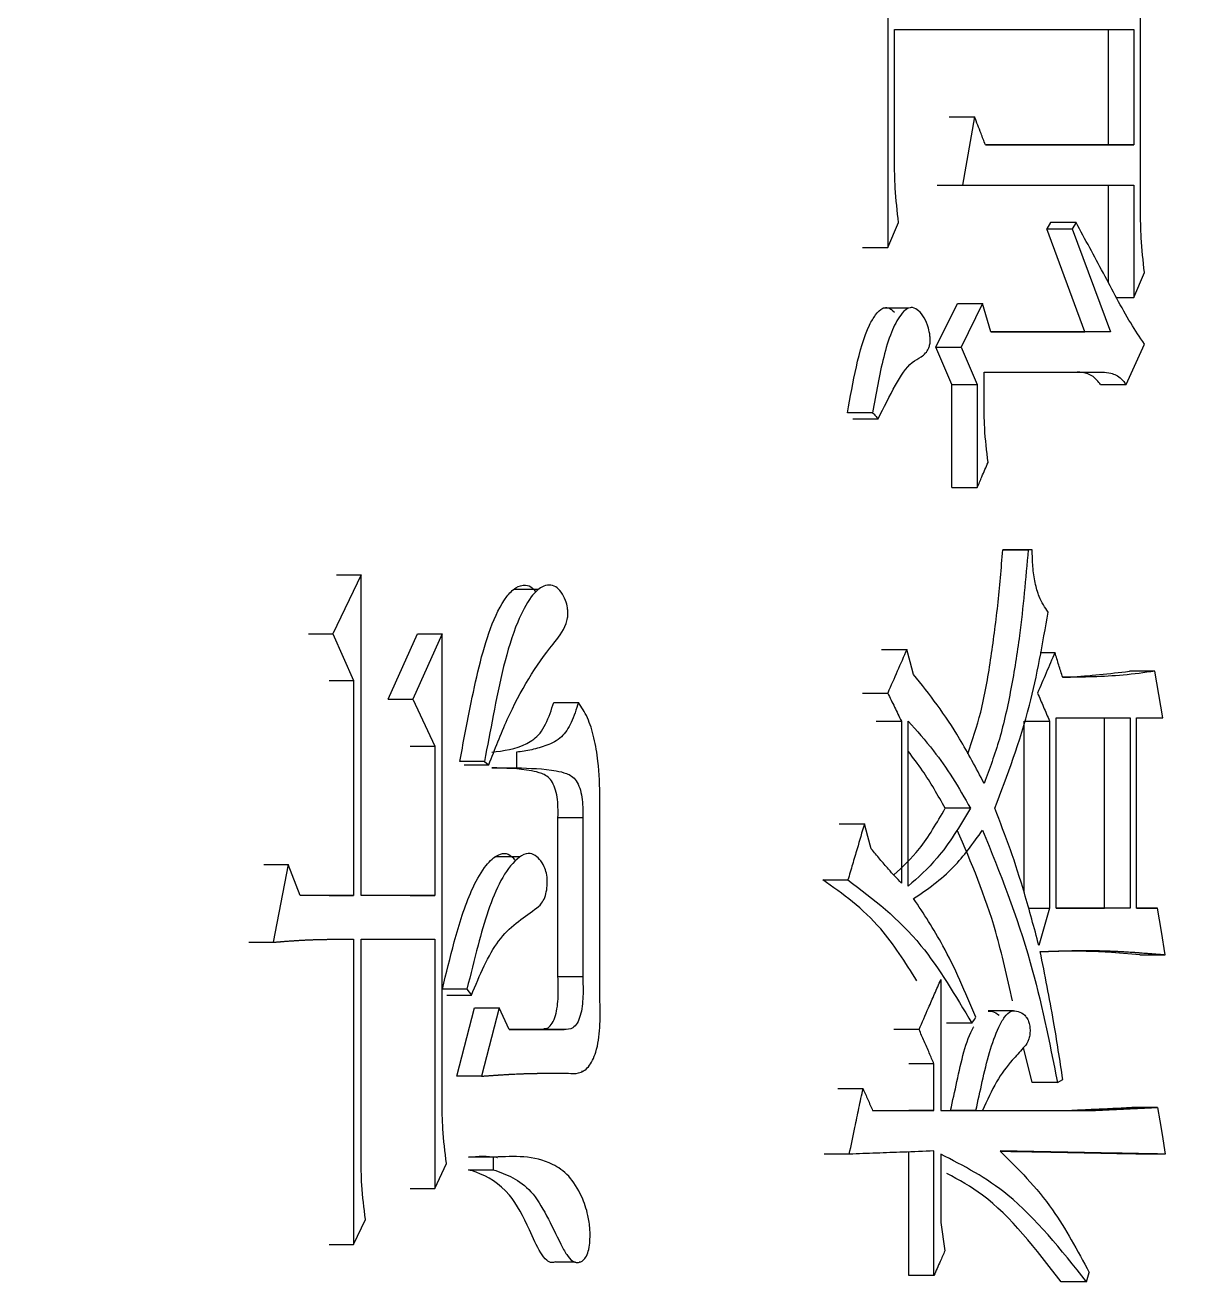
# Model space of a CAD drawing. Header units: millimetres. Extents: x 2016 to 4452, y 736 to 2459.
# Drawn here: x 3060.075 to 3064.105, y 1002.703 to 1007.066 of the extents above; entities that cross this region are included whole.
import ezdxf

# ---------------------------------------------------------------- set-up
doc = ezdxf.new("R2010")
doc.units = ezdxf.units.MM

msp = doc.modelspace()

# ---------------------------------------------------------------- linework, layer by layer
at = {"color": 7, "linetype": 'Continuous', "lineweight": 25}
for p, q in [((3063.9478, 1006.4239), (3063.9478, 1008.014)), ((3063.0701, 1007.5813), (3063.0701, 1006.2941)), ((3063.0938, 1007.0513), (3063.9251, 1007.0513)), ((3063.0938, 1006.5969), (3063.0938, 1007.0513)), ((3063.8365, 1006.6511), (3063.8365, 1007.0513)), ((3063.9251, 1007.0513), (3063.9251, 1006.6511)), ((3063.2839, 1006.7484), (3063.3717, 1006.7484)), ((3063.3717, 1006.7484), (3063.3296, 1006.5104)), ((3063.9251, 1006.6511), (3063.4091, 1006.651)), ((3063.4091, 1006.6511), (3063.8365, 1006.6511)), ((3063.8365, 1006.6511), (3063.9251, 1006.6511)), ((3063.2418, 1006.5104), (3063.3296, 1006.5104)), ((3063.3296, 1006.5104), (3063.9251, 1006.5104)), ((3063.8365, 1006.1727), (3063.8365, 1006.5104)), ((3063.9251, 1006.5104), (3063.9251, 1006.121)), ((3063.0701, 1006.2941), (3063.108, 1006.3806)), ((3063.6357, 1006.3806), (3063.622, 1006.359)), ((3063.724, 1006.3806), (3063.6357, 1006.3806)), ((3063.724, 1006.3806), (3063.7102, 1006.359)), ((3063.622, 1006.359), (3063.7102, 1006.359)), ((3063.7546, 1006.002), (3063.622, 1006.359)), ((3063.7102, 1006.359), (3063.8431, 1006.002)), ((3062.9827, 1006.2941), (3063.0701, 1006.2941)), ((3063.9251, 1006.121), (3063.9614, 1006.2075)), ((3063.2371, 1005.9479), (3063.3119, 1006.0994)), ((3063.3119, 1006.0994), (3063.3997, 1006.0994)), ((3063.3997, 1006.0994), (3063.3249, 1005.9479)), ((3063.4277, 1006.002), (3063.3997, 1006.0994)), ((3063.865, 1006.121), (3063.9251, 1006.121)), ((3063.142, 1006.0835), (3063.0539, 1006.0835)), ((3063.8431, 1006.002), (3063.4277, 1006.002)), ((3063.4277, 1006.002), (3063.7546, 1006.002)), ((3063.8431, 1006.002), (3063.7546, 1006.002)), ((3063.2371, 1005.9479), (3063.3249, 1005.9479)), ((3063.2932, 1005.8181), (3063.2371, 1005.9479)), ((3063.3249, 1005.9479), (3063.381, 1005.8181)), ((3063.8978, 1005.8181), (3063.9614, 1005.9588)), ((3063.4044, 1005.8614), (3063.8157, 1005.8614)), ((3063.4044, 1005.764), (3063.4044, 1005.8614)), ((3063.7273, 1005.8614), (3063.8157, 1005.8614)), ((3063.2932, 1005.8181), (3063.381, 1005.8181)), ((3063.2932, 1005.4611), (3063.2932, 1005.8181)), ((3063.381, 1005.8181), (3063.381, 1005.4611)), ((3063.0178, 1005.7207), (3062.9304, 1005.7207)), ((3062.9494, 1005.6991), (3063.0368, 1005.6991)), ((3063.2932, 1005.4611), (3063.381, 1005.4611)), ((3063.4698, 1005.2448), (3063.5579, 1005.2448)), ((3063.5718, 1005.2448), (3063.4837, 1005.2448)), ((3063.5718, 1005.2448), (3063.5579, 1005.2448)), ((3061.2417, 1005.1582), (3061.1437, 1004.9527)), ((3061.2417, 1004.044), (3061.2417, 1005.1582)), ((3061.858, 1005.1072), (3061.7716, 1005.1072)), ((3061.0588, 1004.9527), (3061.1437, 1004.9527)), ((3061.1437, 1004.9527), (3061.2159, 1004.7904)), ((3061.3358, 1004.7255), (3061.4376, 1004.9527)), ((3061.523, 1004.9527), (3061.4211, 1004.7255)), ((3061.4376, 1004.9527), (3061.523, 1004.9527)), ((3061.523, 1003.3301), (3061.523, 1004.9527)), ((3063.0489, 1004.8986), (3063.1364, 1004.8986)), ((3063.599, 1004.8878), (3063.6504, 1004.8878)), ((3061.1309, 1004.7904), (3061.2159, 1004.7904)), ((3061.2159, 1004.7904), (3061.2159, 1004.044)), ((3063.9977, 1004.8229), (3063.909, 1004.8229)), ((3062.9826, 1004.7472), (3063.0701, 1004.7472)), ((3061.3358, 1004.7255), (3061.4211, 1004.7255)), ((3061.4211, 1004.7255), (3061.4976, 1004.5633)), ((3061.9104, 1004.7147), (3061.9964, 1004.7147)), ((3063.655, 1004.0008), (3063.655, 1004.6607)), ((3063.655, 1004.6607), (3063.9114, 1004.6607)), ((3063.8229, 1004.0008), (3063.8229, 1004.6607)), ((3063.9114, 1004.6607), (3063.9114, 1004.0008)), ((3063.9342, 1004.0008), (3063.9342, 1004.6607)), ((3063.9342, 1004.6607), (3064.0248, 1004.6607)), ((3063.1175, 1004.6498), (3063.1175, 1004.0873)), ((3063.1412, 1004.0765), (3063.1412, 1004.6498)), ((3063.5437, 1004.0552), (3063.5437, 1004.6499)), ((3063.6319, 1004.6499), (3063.6319, 1004.0008)), ((3061.4122, 1004.5633), (3061.4976, 1004.5633)), ((3061.4976, 1004.5633), (3061.4976, 1004.044)), ((3061.781, 1004.5417), (3061.781, 1004.4876)), ((3061.5996, 1004.4983), (3061.6853, 1004.4983)), ((3061.6953, 1004.4876), (3061.781, 1004.4876)), ((3062.0711, 1003.6763), (3062.0711, 1004.3794)), ((3061.9253, 1004.3145), (3062.0114, 1004.3145)), ((3061.9253, 1003.7628), (3061.9253, 1004.3145)), ((3062.0114, 1004.3145), (3062.0114, 1003.7628)), ((3062.9019, 1004.2929), (3062.9892, 1004.2929)), ((3061.7929, 1004.1781), (3061.7066, 1004.1781)), ((3060.9036, 1004.1522), (3060.9883, 1004.1522)), ((3060.9883, 1004.1522), (3060.9363, 1003.8818)), ((3061.0298, 1004.044), (3060.9883, 1004.1522)), ((3062.8446, 1004.0981), (3062.9319, 1004.0981)), ((3061.2159, 1004.044), (3061.0298, 1004.044)), ((3061.1309, 1004.044), (3061.2159, 1004.044)), ((3061.4976, 1004.044), (3061.2417, 1004.044)), ((3061.4122, 1004.044), (3061.4976, 1004.044)), ((3063.5589, 1004.0008), (3063.6319, 1004.0008)), ((3063.9114, 1004.0008), (3063.655, 1004.0008)), ((3063.655, 1004.0008), (3063.8229, 1004.0008)), ((3063.9114, 1004.0008), (3063.8229, 1004.0008)), ((3064.0067, 1004.0008), (3063.9342, 1004.0008)), ((3063.9342, 1004.0008), (3064.0067, 1004.0008)), ((3060.8516, 1003.8818), (3060.9363, 1003.8818)), ((3061.2159, 1003.8926), (3061.2159, 1002.8325)), ((3061.2417, 1003.8926), (3061.4976, 1003.8926)), ((3061.2417, 1003.1354), (3061.2417, 1003.8926)), ((3061.4976, 1003.8926), (3061.4976, 1003.0272)), ((3063.9451, 1003.8386), (3063.8608, 1003.8449)), ((3063.9451, 1003.8386), (3064.0339, 1003.8386)), ((3061.9253, 1003.7628), (3062.0114, 1003.7628)), ((3063.1687, 1003.752), (3063.1667, 1003.752)), ((3063.2544, 1003.752), (3063.2544, 1003.2977)), ((3061.6093, 1003.7195), (3061.6246, 1003.6978)), ((3061.539, 1003.6978), (3061.6246, 1003.6978)), ((3061.5743, 1003.4166), (3061.6349, 1003.6546)), ((3061.6349, 1003.6546), (3061.7206, 1003.6546)), ((3061.7206, 1003.6546), (3061.66, 1003.4166)), ((3061.7559, 1003.5789), (3061.7206, 1003.6546)), ((3063.5073, 1003.6441), (3063.4188, 1003.6441)), ((3061.9465, 1003.5789), (3061.7559, 1003.5789)), ((3061.7559, 1003.5789), (3061.8605, 1003.5789)), ((3061.8605, 1003.5789), (3061.9465, 1003.5789)), ((3063.179, 1003.5789), (3063.0914, 1003.5789)), ((3063.3623, 1003.6005), (3063.2744, 1003.6005)), ((3063.5713, 1003.395), (3063.542, 1003.5165)), ((3063.2308, 1003.4599), (3063.1432, 1003.4599)), ((3063.2308, 1003.2977), (3063.2308, 1003.4599)), ((3061.66, 1003.4166), (3061.5743, 1003.4166)), ((3062.0069, 1003.4344), (3062.0128, 1003.4344)), ((3063.6595, 1003.395), (3063.5713, 1003.395)), ((3063.6595, 1003.395), (3063.678, 1003.4059)), ((3062.9844, 1003.3734), (3062.8971, 1003.3734)), ((3064.0067, 1003.3085), (3063.918, 1003.3085)), ((3063.0178, 1003.2977), (3063.2308, 1003.2977)), ((3063.0178, 1003.2977), (3063.1432, 1003.2977)), ((3063.2308, 1003.2977), (3063.1432, 1003.2977)), ((3063.2544, 1003.2977), (3063.3763, 1003.2977)), ((3063.2544, 1003.2977), (3063.2885, 1003.2977)), ((3063.3763, 1003.2977), (3063.2885, 1003.2977)), ((3063.3769, 1003.2977), (3063.6907, 1003.2977)), ((3063.3997, 1003.2977), (3063.779, 1003.2977)), ((3063.6907, 1003.2977), (3063.779, 1003.2977)), ((3061.7004, 1003.1354), (3061.6147, 1003.1354)), ((3061.7004, 1003.1354), (3061.7004, 1003.092)), ((3062.9367, 1003.1462), (3062.8494, 1003.1462)), ((3063.1432, 1002.7244), (3063.1432, 1003.1538)), ((3063.2308, 1002.7244), (3063.2308, 1003.1571)), ((3063.2544, 1003.1462), (3063.2544, 1002.9083)), ((3064.0338, 1003.1463), (3063.9451, 1003.1463)), ((3061.4976, 1003.0272), (3061.5383, 1003.1138)), ((3061.6147, 1003.092), (3061.7004, 1003.092)), ((3061.2159, 1002.8325), (3061.2571, 1002.919)), ((3063.2544, 1002.9083), (3063.2685, 1002.8109)), ((3061.9167, 1002.7717), (3061.9858, 1002.7717)), ((3061.9988, 1002.7717), (3062.0033, 1002.7717)), ((3063.2308, 1002.7244), (3063.1432, 1002.7244)), ((3063.7607, 1002.7027), (3063.6723, 1002.7027)), ((3063.7607, 1002.7027), (3063.7699, 1002.7351))]:
    msp.add_line(p, q, dxfattribs=at)
at = {"color": 7, "linetype": 'Continuous', "lineweight": 25, "flags": 128}
for points in [[(3063.8093, 1005.8181), (3063.8316, 1005.8181), (3063.854, 1005.8181), (3063.8978, 1005.8181)], [(3061.1566, 1005.1582), (3061.1781, 1005.1582), (3061.2099, 1005.1582), (3061.2417, 1005.1582)], [(3063.1601, 1004.8121), (3063.1483, 1004.8554), (3063.1364, 1004.8986)], [(3064.0248, 1004.6607), (3064.0113, 1004.7418), (3063.9977, 1004.8229)], [(3063.03, 1004.6498), (3063.0737, 1004.6498), (3063.1175, 1004.6498)], [(3063.5437, 1004.6499), (3063.5878, 1004.6499), (3063.6319, 1004.6499)], [(3061.6701, 1004.5092), (3061.6428, 1004.5092), (3061.6136, 1004.5092), (3061.5844, 1004.5092)], [(3061.6701, 1004.5092), (3061.6777, 1004.5038), (3061.6853, 1004.4984)], [(3063.3576, 1004.347), (3063.3346, 1004.347), (3063.3116, 1004.347), (3063.2698, 1004.347)], [(3063.013, 1004.2063), (3063.0011, 1004.2496), (3062.9892, 1004.2929)], [(3064.0339, 1003.8386), (3064.0203, 1003.9197), (3064.0067, 1004.0008)], [(3061.6093, 1003.7195), (3061.5771, 1003.7195), (3061.5504, 1003.7195), (3061.5238, 1003.7195)], [(3063.3623, 1003.6005), (3063.3658, 1003.606), (3063.3711, 1003.6141), (3063.3763, 1003.6222)], [(3064.0067, 1003.3085), (3064.0146, 1003.2615), (3064.0224, 1003.2145), (3064.0338, 1003.1463)], [(3061.4122, 1003.0272), (3061.4335, 1003.0272), (3061.4549, 1003.0272), (3061.4762, 1003.0272), (3061.4976, 1003.0272)], [(3061.1309, 1002.8325), (3061.1521, 1002.8325), (3061.1734, 1002.8325), (3061.1947, 1002.8325), (3061.2159, 1002.8325)]]:
    msp.add_lwpolyline(points, dxfattribs=at)
at = {"color": 7, "linetype": 'Continuous', "lineweight": 25}
for points, knots in [([(2995.642, 1003.8075), (2998.2023, 1003.8324), (3001.7827, 1003.8672), (3007.052, 1004.1459), (3011.5164, 1004.4812), (3016.8325, 1005.0469), (3022.4015, 1005.8202), (3028.2149, 1006.8302), (3034.1861, 1008.0863), (3040.2622, 1009.597), (3046.4001, 1011.3677), (3052.5653, 1013.4018), (3058.7289, 1015.7013), (3064.8657, 1018.2666), (3070.9539, 1021.0969), (3076.9734, 1024.1907), (3082.9061, 1027.5453), (3088.7353, 1031.1575), (3094.445, 1035.023), (3100.0206, 1039.1372), (3105.4478, 1043.4944), (3110.7135, 1048.0886), (3115.8048, 1052.9132), (3120.7097, 1057.9608), (3125.4166, 1063.2237), (3129.9144, 1068.6937), (3134.1926, 1074.3619), (3138.2413, 1080.2192), (3142.051, 1086.2558), (3145.6126, 1092.4617), (3148.9178, 1098.8263), (3151.9587, 1105.3388), (3154.7278, 1111.9881), (3157.2182, 1118.7625), (3159.4236, 1125.6501), (3161.3383, 1132.639), (3162.9568, 1139.7165), (3164.2747, 1146.8702), (3165.2876, 1154.0872), (3165.992, 1161.3544), (3166.3848, 1168.6586), (3166.4637, 1175.9865), (3166.2267, 1183.3245), (3165.6726, 1190.6592), (3164.8004, 1197.9769), (3163.6101, 1205.2639), (3162.102, 1212.5065), (3160.2769, 1219.6911), (3158.1365, 1226.8039), (3155.6826, 1233.8314), (3152.9178, 1240.7601), (3149.8451, 1247.5764), (3146.468, 1254.267), (3142.7904, 1260.8189), (3138.8167, 1267.2189), (3134.5517, 1273.4542), (3130.0006, 1279.5123), (3125.1686, 1285.3806), (3120.0615, 1291.047), (3114.6849, 1296.4996), (3109.2382, 1301.5472), (3103.7648, 1306.1994), (3098.3066, 1310.4689), (3092.6817, 1314.5112), (3086.9002, 1318.3196), (3080.9728, 1321.8878), (3074.9103, 1325.2098), (3068.7245, 1328.2801), (3062.4279, 1331.0935), (3056.0342, 1333.6455), (3049.559, 1335.9316), (3043.0213, 1337.9478), (3036.4464, 1339.6903), (3029.8736, 1341.1552), (3023.3797, 1342.3367), (3017.0902, 1343.2338), (3011.5665, 1343.8173), (3006.6837, 1344.1849), (3001.8596, 1344.4246), (2995.8852, 1344.5417), (2990.3684, 1344.4313), (2985.0992, 1344.1596), (2980.6348, 1343.8222), (2975.3187, 1343.2572), (2969.7497, 1342.4837), (2963.9363, 1341.4737), (2957.9651, 1340.2177), (2951.889, 1338.707), (2945.7511, 1336.9363), (2939.5858, 1334.9021), (2933.4223, 1332.6026), (2927.2855, 1330.0374), (2921.1973, 1327.207), (2915.1778, 1324.1133), (2909.2451, 1320.7586), (2903.4159, 1317.1464), (2897.7062, 1313.2809), (2892.1306, 1309.1668), (2886.7033, 1304.8096), (2881.4377, 1300.2153), (2876.3463, 1295.3908), (2871.4415, 1290.3432), (2866.7346, 1285.0802), (2862.2368, 1279.6103), (2857.9586, 1273.942), (2853.9099, 1268.0848), (2850.1003, 1262.0482), (2846.5385, 1255.8423), (2843.2337, 1249.4775), (2840.191, 1242.9656), (2837.429, 1236.3141), (2835.092, 1230.032), (2833.8135, 1225.9269), (2833.2502, 1224.1185)], [0, 0, 0, 0, 0.0102074, 0.014274, 0.021037, 0.0280561, 0.0355867, 0.0434511, 0.0515783, 0.0599113, 0.0684099, 0.0770439, 0.085791, 0.0946336, 0.1035582, 0.112554, 0.1216124, 0.1307262, 0.1398897, 0.1490979, 0.1583469, 0.1676331, 0.1769537, 0.1863062, 0.1956884, 0.2050985, 0.2145348, 0.2239961, 0.233481, 0.2429885, 0.2525178, 0.262068, 0.2716385, 0.2812287, 0.2908382, 0.3004664, 0.3101132, 0.3197782, 0.3294613, 0.3391624, 0.3488814, 0.3586183, 0.3683733, 0.3781464, 0.387938, 0.3977483, 0.4075776, 0.4174265, 0.4272956, 0.4371854, 0.4470968, 0.4570307, 0.4669882, 0.4769704, 0.486979, 0.4970156, 0.5070822, 0.5171812, 0.5273154, 0.5374882, 0.5477037, 0.5569145, 0.5661226, 0.5753266, 0.5845258, 0.5937191, 0.6029052, 0.6120821, 0.6212471, 0.6303962, 0.6395236, 0.6486197, 0.6576679, 0.6666375, 0.6754633, 0.6839789, 0.6919633, 0.6976055, 0.7035012, 0.7112199, 0.7214273, 0.7254939, 0.7322569, 0.739276, 0.7468066, 0.754671, 0.7627982, 0.7711312, 0.7796298, 0.7882638, 0.7970109, 0.8058535, 0.8147781, 0.8237739, 0.8328323, 0.8419461, 0.8511096, 0.8603178, 0.8695668, 0.878853, 0.8881736, 0.8975261, 0.9069083, 0.9163184, 0.9257547, 0.935216, 0.9447009, 0.9542084, 0.9637377, 0.9732879, 0.9828584, 0.9924486, 1, 1, 1, 1]), ([(3063.4091, 1006.651), (3063.4041, 1006.664), (3063.3954, 1006.6868), (3063.3829, 1006.7192), (3063.3754, 1006.7387), (3063.3717, 1006.7484)], [0, 0, 0, 0, 0.400149, 0.700074, 1, 1, 1, 1]), ([(3063.108, 1006.3806), (3063.1033, 1006.4204), (3063.0949, 1006.4915), (3063.0941, 1006.5647), (3063.0938, 1006.5969)], [0, 0, 0, 0, 0.558835, 1, 1, 1, 1]), ([(3063.9614, 1006.2075), (3063.9569, 1006.2473), (3063.9489, 1006.3184), (3063.9481, 1006.3916), (3063.9478, 1006.4239)], [0, 0, 0, 0, 0.558835, 1, 1, 1, 1]), ([(3063.9614, 1005.9588), (3063.9454, 1005.9828), (3063.8955, 1006.0579), (3063.8191, 1006.206), (3063.7557, 1006.3224), (3063.724, 1006.3806)], [0, 0, 0, 0, 0.190523, 0.595111, 1, 1, 1, 1]), ([(3062.9304, 1005.7207), (3062.94, 1005.7742), (3062.9591, 1005.8816), (3062.9917, 1006.0014), (3063.0276, 1006.062), (3063.0498, 1006.0848), (3063.0735, 1006.0877), (3063.0866, 1006.0765), (3063.094, 1006.0702)], [0, 0, 0, 0, 0.315119, 0.632838, 0.736213, 0.840182, 0.910106, 1, 1, 1, 1]), ([(3063.0368, 1005.6991), (3063.0565, 1005.7389), (3063.0926, 1005.8119), (3063.1428, 1005.8919), (3063.1815, 1005.9103), (3063.2007, 1005.9255), (3063.2106, 1005.9401), (3063.2161, 1005.9549), (3063.2182, 1005.9704), (3063.2169, 1005.9914), (3063.2105, 1006.0203), (3063.1975, 1006.0524), (3063.178, 1006.0755), (3063.1579, 1006.0881), (3063.1357, 1006.0833), (3063.1094, 1006.0557), (3063.0681, 1005.9745), (3063.0407, 1005.8505), (3063.0236, 1005.7535), (3063.0178, 1005.7207)], [0, 0, 0, 0, 0.149443, 0.274042, 0.333076, 0.362754, 0.385188, 0.398021, 0.410985, 0.42602, 0.45239, 0.493257, 0.533496, 0.57286, 0.60517, 0.651682, 0.729284, 0.908686, 1, 1, 1, 1]), ([(3063.8093, 1005.8181), (3063.8007, 1005.8287), (3063.7867, 1005.846), (3063.7647, 1005.8557), (3063.746, 1005.8604), (3063.7335, 1005.8611), (3063.7273, 1005.8614)], [0, 0, 0, 0, 0.3429, 0.5628483, 0.7813893, 1, 1, 1, 1]), ([(3063.8157, 1005.8614), (3063.8254, 1005.8608), (3063.8414, 1005.8599), (3063.8633, 1005.8515), (3063.8816, 1005.8398), (3063.8924, 1005.8254), (3063.8978, 1005.8181)], [0, 0, 0, 0, 0.337489, 0.556536, 0.776867, 1, 1, 1, 1]), ([(3063.4184, 1005.5477), (3063.4138, 1005.5874), (3063.4055, 1005.6586), (3063.4047, 1005.7317), (3063.4044, 1005.764)], [0, 0, 0, 0, 0.558839, 1, 1, 1, 1]), ([(3063.0178, 1005.7207), (3063.021, 1005.7171), (3063.0273, 1005.7099), (3063.0337, 1005.7027), (3063.0368, 1005.6991)], [0, 0, 0, 0, 0.5, 1, 1, 1, 1]), ([(3063.381, 1005.4611), (3063.3864, 1005.4735), (3063.3953, 1005.4941), (3063.4077, 1005.5229), (3063.4149, 1005.5394), (3063.4184, 1005.5477)], [0, 0, 0, 0, 0.42835, 0.71417, 1, 1, 1, 1]), ([(3063.3483, 1004.5364), (3063.3643, 1004.5834), (3063.3984, 1004.6835), (3063.4283, 1004.8622), (3063.4537, 1005.0507), (3063.4644, 1005.18), (3063.4698, 1005.2448)], [0, 0, 0, 0, 0.22676, 0.482834, 0.740928, 1, 1, 1, 1]), ([(3063.5579, 1005.2448), (3063.5491, 1005.1449), (3063.5347, 1004.9808), (3063.4996, 1004.7614), (3063.4611, 1004.5844), (3063.4232, 1004.4836), (3063.4044, 1004.4336)], [0, 0, 0, 0, 0.3440816, 0.5653831, 0.7845838, 1, 1, 1, 1]), ([(3063.4837, 1005.2448), (3063.4821, 1005.2448), (3063.4795, 1005.2448), (3063.4759, 1005.2448), (3063.4729, 1005.2448), (3063.4708, 1005.2448), (3063.4698, 1005.2448)], [0, 0, 0, 0, 0.34, 0.56, 0.78, 1, 1, 1, 1]), ([(3063.6273, 1005.0285), (3063.6161, 1005.0447), (3063.5974, 1005.0717), (3063.581, 1005.1302), (3063.5729, 1005.1861), (3063.5722, 1005.2252), (3063.5718, 1005.2448)], [0, 0, 0, 0, 0.328373, 0.548346, 0.773134, 1, 1, 1, 1]), ([(3061.5844, 1004.5092), (3061.5962, 1004.5718), (3061.626, 1004.7305), (3061.6709, 1004.9362), (3061.7333, 1005.07), (3061.778, 1005.1159), (3061.8094, 1005.1248), (3061.8338, 1005.1177), (3061.8439, 1005.1037), (3061.8472, 1005.099)], [0, 0, 0, 0, 0.230113, 0.582915, 0.761626, 0.839199, 0.91746, 0.972398, 1, 1, 1, 1]), ([(3061.6853, 1004.4983), (3061.706, 1004.5519), (3061.7687, 1004.714), (3061.8635, 1004.8673), (3061.9456, 1004.9616), (3061.9588, 1005.0065), (3061.9603, 1005.0256), (3061.9583, 1005.0468), (3061.9511, 1005.0728), (3061.9372, 1005.0991), (3061.9174, 1005.118), (3061.894, 1005.1243), (3061.8642, 1005.1159), (3061.8243, 1005.0764), (3061.7545, 1004.9393), (3061.7117, 1004.7294), (3061.68, 1004.563), (3061.6701, 1004.5094), (3061.6701, 1004.5092)], [0, 0, 0, 0, 0.116248, 0.351545, 0.417546, 0.429975, 0.440278, 0.450547, 0.466965, 0.490882, 0.515264, 0.540739, 0.570383, 0.616277, 0.689853, 0.900941, 0.999644, 1, 1, 1, 1]), ([(3063.4417, 1004.347), (3063.4855, 1004.4619), (3063.5645, 1004.6691), (3063.608, 1004.9178), (3063.6273, 1005.0285)], [0, 0, 0, 0, 0.554843, 1, 1, 1, 1]), ([(3063.1364, 1004.8986), (3063.1254, 1004.8734), (3063.1033, 1004.8229), (3063.0812, 1004.7724), (3063.0701, 1004.7472)], [0, 0, 0, 0, 0.499999, 1, 1, 1, 1]), ([(3063.6504, 1004.8878), (3063.6404, 1004.8644), (3063.6204, 1004.8175), (3063.6003, 1004.7706), (3063.5903, 1004.7472)], [0, 0, 0, 0, 0.499999, 1, 1, 1, 1]), ([(3063.678, 1004.8013), (3063.6734, 1004.8157), (3063.6642, 1004.8446), (3063.655, 1004.8734), (3063.6504, 1004.8878)], [0, 0, 0, 0, 0.499999, 1, 1, 1, 1]), ([(3063.4044, 1004.4336), (3063.3767, 1004.4866), (3063.3256, 1004.5847), (3063.2426, 1004.7081), (3063.1876, 1004.7774), (3063.1601, 1004.8121)], [0, 0, 0, 0, 0.370244, 0.684379, 1, 1, 1, 1]), ([(3063.6775, 1004.803), (3063.6855, 1004.8031), (3063.7284, 1004.8037), (3063.8056, 1004.811), (3063.8746, 1004.819), (3063.909, 1004.8229)], [0, 0, 0, 0, 0.102506, 0.551171, 1, 1, 1, 1]), ([(3063.9977, 1004.8229), (3063.961, 1004.8179), (3063.8898, 1004.8081), (3063.7832, 1004.8028), (3063.7131, 1004.8018), (3063.678, 1004.8013)], [0, 0, 0, 0, 0.347124, 0.673492, 1, 1, 1, 1]), ([(3063.0701, 1004.7472), (3063.078, 1004.731), (3063.0938, 1004.6985), (3063.1096, 1004.6661), (3063.1175, 1004.6498)], [0, 0, 0, 0, 0.499999, 1, 1, 1, 1]), ([(3063.5903, 1004.7472), (3063.5973, 1004.731), (3063.6111, 1004.6985), (3063.625, 1004.6661), (3063.6319, 1004.6499)], [0, 0, 0, 0, 0.499998, 1, 1, 1, 1]), ([(3061.6953, 1004.5417), (3061.7363, 1004.5469), (3061.7938, 1004.5543), (3061.8651, 1004.6016), (3061.894, 1004.6612), (3061.9064, 1004.7019), (3061.9104, 1004.7147)], [0, 0, 0, 0, 0.5013943, 0.7026306, 0.9057015, 1, 1, 1, 1]), ([(3061.9964, 1004.7147), (3061.9888, 1004.6905), (3061.9737, 1004.6427), (3061.9357, 1004.5863), (3061.8867, 1004.5646), (3061.8342, 1004.5492), (3061.7988, 1004.5442), (3061.781, 1004.5417)], [0, 0, 0, 0, 0.1777081, 0.35, 0.5672223, 0.7837017, 1, 1, 1, 1]), ([(3062.0711, 1004.3794), (3062.0701, 1004.4238), (3062.0684, 1004.4966), (3062.0519, 1004.5922), (3062.0295, 1004.6643), (3062.0073, 1004.6981), (3061.9964, 1004.7147)], [0, 0, 0, 0, 0.3472592, 0.5698518, 0.7878871, 1, 1, 1, 1]), ([(3063.1412, 1004.6498), (3063.1708, 1004.6165), (3063.224, 1004.5567), (3063.2962, 1004.4546), (3063.3371, 1004.3829), (3063.3576, 1004.347)], [0, 0, 0, 0, 0.385333, 0.691671, 1, 1, 1, 1]), ([(3063.2698, 1004.347), (3063.2442, 1004.3922), (3063.2035, 1004.4641), (3063.158, 1004.5231), (3063.1412, 1004.545)], [0, 0, 0, 0, 0.628454, 1, 1, 1, 1]), ([(3061.9253, 1004.3145), (3061.9256, 1004.3387), (3061.9261, 1004.3861), (3061.9046, 1004.4503), (3061.8689, 1004.4696), (3061.7999, 1004.4847), (3061.7416, 1004.4863), (3061.6953, 1004.4876)], [0, 0, 0, 0, 0.130352, 0.254709, 0.382976, 0.510106, 1, 1, 1, 1]), ([(3061.781, 1004.4876), (3061.8274, 1004.4863), (3061.8858, 1004.4847), (3061.9549, 1004.4696), (3061.9907, 1004.4503), (3062.0122, 1004.3862), (3062.0117, 1004.3387), (3062.0114, 1004.3145)], [0, 0, 0, 0, 0.490042, 0.617207, 0.745492, 0.869777, 1, 1, 1, 1]), ([(3063.0914, 1004.1155), (3063.1217, 1004.1436), (3063.1865, 1004.2035), (3063.2409, 1004.2971), (3063.2698, 1004.347)], [0, 0, 0, 0, 0.467546, 1, 1, 1, 1]), ([(3063.3576, 1004.347), (3063.3202, 1004.2851), (3063.2539, 1004.1754), (3063.1754, 1004.1066), (3063.1412, 1004.0765)], [0, 0, 0, 0, 0.563444, 1, 1, 1, 1]), ([(3063.5949, 1003.871), (3063.5786, 1003.932), (3063.548, 1004.0459), (3063.4968, 1004.2052), (3063.4601, 1004.2996), (3063.4417, 1004.347)], [0, 0, 0, 0, 0.365229, 0.681783, 1, 1, 1, 1]), ([(3062.9892, 1004.2929), (3062.9807, 1004.264), (3062.967, 1004.2172), (3062.9479, 1004.1523), (3062.9372, 1004.1162), (3062.9319, 1004.0981)], [0, 0, 0, 0, 0.4440621, 0.722031, 1, 1, 1, 1]), ([(3063.1601, 1004.0333), (3063.2075, 1004.0655), (3063.2927, 1004.1234), (3063.3668, 1004.2259), (3063.3997, 1004.2713)], [0, 0, 0, 0, 0.556662, 1, 1, 1, 1]), ([(3063.5028, 1003.6788), (3063.485, 1003.7599), (3063.4371, 1003.9783), (3063.3602, 1004.1582), (3063.3118, 1004.2713)], [0, 0, 0, 0, 0.371286, 1, 1, 1, 1]), ([(3063.3997, 1004.2713), (3063.4592, 1004.1235), (3063.5664, 1003.8574), (3063.6309, 1003.5373), (3063.6595, 1003.395)], [0, 0, 0, 0, 0.555385, 1, 1, 1, 1]), ([(3061.5238, 1003.7195), (3061.5372, 1003.7744), (3061.5664, 1003.8933), (3061.6121, 1004.0421), (3061.6654, 1004.14), (3061.7058, 1004.1819), (3061.7387, 1004.1931), (3061.7607, 1004.186), (3061.7714, 1004.1725), (3061.7749, 1004.1682)], [0, 0, 0, 0, 0.249513, 0.540155, 0.702681, 0.82884, 0.898011, 0.96762, 1, 1, 1, 1]), ([(3061.6246, 1003.6978), (3061.6537, 1003.7675), (3061.7124, 1003.9084), (3061.8102, 1003.9697), (3061.866, 1004.0118), (3061.8801, 1004.0366), (3061.8868, 1004.0634), (3061.8891, 1004.093), (3061.8861, 1004.1217), (3061.8767, 1004.1489), (3061.8616, 1004.1714), (3061.8402, 1004.1892), (3061.8125, 1004.1925), (3061.7718, 1004.165), (3061.7051, 1004.0725), (3061.6544, 1003.9027), (3061.6218, 1003.7703), (3061.6093, 1003.7195)], [0, 0, 0, 0, 0.175531, 0.354652, 0.388166, 0.407747, 0.427401, 0.446675, 0.466945, 0.484382, 0.511375, 0.539761, 0.574487, 0.616877, 0.705288, 0.887114, 1, 1, 1, 1]), ([(3063.1175, 1004.0873), (3063.1025, 1004.1033), (3063.0773, 1004.1299), (3063.0427, 1004.1705), (3063.0229, 1004.1944), (3063.013, 1004.2063)], [0, 0, 0, 0, 0.425102, 0.712508, 1, 1, 1, 1]), ([(3063.1717, 1003.7477), (3063.1309, 1003.812), (3063.0327, 1003.9667), (3062.914, 1004.0496), (3062.8446, 1004.0981)], [0, 0, 0, 0, 0.415618, 1, 1, 1, 1]), ([(3062.9319, 1004.0981), (3063.0195, 1004.0321), (3063.1771, 1003.9134), (3063.3053, 1003.6967), (3063.3623, 1003.6005)], [0, 0, 0, 0, 0.555743, 1, 1, 1, 1]), ([(3063.3763, 1003.6222), (3063.3397, 1003.7082), (3063.2746, 1003.8609), (3063.1949, 1003.9809), (3063.1601, 1004.0333)], [0, 0, 0, 0, 0.56336, 1, 1, 1, 1]), ([(3063.6319, 1004.0008), (3063.6257, 1003.9792), (3063.6134, 1003.9359), (3063.6011, 1003.8926), (3063.5949, 1003.871)], [0, 0, 0, 0, 0.499999, 1, 1, 1, 1]), ([(3060.9363, 1003.8818), (3060.938, 1003.8819), (3060.9414, 1003.8822), (3060.9465, 1003.8826), (3060.9516, 1003.8831), (3060.9568, 1003.8835), (3060.961, 1003.8838), (3060.9653, 1003.8842), (3060.9696, 1003.8845), (3060.9747, 1003.8849), (3060.979, 1003.8853), (3060.9832, 1003.8856), (3060.9875, 1003.8859), (3060.9926, 1003.8863), (3060.9969, 1003.8866), (3061.0011, 1003.8869), (3061.0054, 1003.8872), (3061.0097, 1003.8875), (3061.0139, 1003.8878), (3061.0182, 1003.8881), (3061.0233, 1003.8884), (3061.0275, 1003.8886), (3061.0318, 1003.8889), (3061.0361, 1003.8891), (3061.0403, 1003.8894), (3061.0446, 1003.8896), (3061.0488, 1003.8898), (3061.0539, 1003.89), (3061.0582, 1003.8902), (3061.0625, 1003.8904), (3061.0667, 1003.8905), (3061.071, 1003.8907), (3061.0752, 1003.8908), (3061.0795, 1003.891), (3061.0846, 1003.8911), (3061.0888, 1003.8913), (3061.0931, 1003.8914), (3061.0973, 1003.8915), (3061.1016, 1003.8916), (3061.1058, 1003.8917), (3061.1101, 1003.8918), (3061.1143, 1003.8918), (3061.1186, 1003.8919), (3061.1228, 1003.892), (3061.1279, 1003.8921), (3061.1321, 1003.8921), (3061.1364, 1003.8922), (3061.1406, 1003.8922), (3061.1449, 1003.8923), (3061.1491, 1003.8923), (3061.1533, 1003.8923), (3061.1584, 1003.8924), (3061.1627, 1003.8924), (3061.1669, 1003.8924), (3061.1711, 1003.8925), (3061.1754, 1003.8925), (3061.1796, 1003.8925), (3061.1839, 1003.8925), (3061.1889, 1003.8925), (3061.1932, 1003.8925), (3061.1974, 1003.8926), (3061.2016, 1003.8926), (3061.2059, 1003.8926), (3061.2106, 1003.8926), (3061.2137, 1003.8926), (3061.2159, 1003.8926)], [0, 0, 0, 0, 0.018243, 0.036487, 0.05473, 0.072974, 0.091217, 0.100339, 0.118582, 0.136826, 0.155069, 0.164191, 0.182434, 0.200678, 0.218921, 0.228043, 0.246286, 0.26453, 0.273652, 0.291895, 0.310138, 0.328382, 0.337504, 0.355747, 0.37399, 0.383112, 0.401356, 0.419599, 0.437843, 0.446964, 0.465208, 0.483451, 0.492573, 0.510816, 0.52906, 0.547303, 0.556425, 0.574668, 0.592912, 0.602033, 0.620277, 0.63852, 0.647642, 0.665886, 0.684129, 0.702372, 0.711494, 0.729738, 0.747981, 0.757103, 0.775346, 0.79359, 0.811833, 0.820955, 0.839198, 0.857442, 0.866563, 0.884807, 0.90305, 0.921294, 0.930415, 0.948659, 0.966902, 0.976024, 1, 1, 1, 1]), ([(3063.5996, 1003.8494), (3063.6016, 1003.8494), (3063.6046, 1003.8495), (3063.6086, 1003.8497), (3063.6116, 1003.8498), (3063.6146, 1003.8499), (3063.6176, 1003.85), (3063.6216, 1003.8502), (3063.6256, 1003.8503), (3063.6296, 1003.8504), (3063.6326, 1003.8505), (3063.6356, 1003.8506), (3063.6386, 1003.8507), (3063.6426, 1003.8509), (3063.6466, 1003.851), (3063.6506, 1003.8511), (3063.6536, 1003.8512), (3063.6565, 1003.8513), (3063.6595, 1003.8514), (3063.6625, 1003.8515), (3063.6655, 1003.8516), (3063.6695, 1003.8517), (3063.6735, 1003.8518), (3063.6775, 1003.8519), (3063.6815, 1003.8521), (3063.6865, 1003.8522), (3063.6925, 1003.8523), (3063.6984, 1003.8525), (3063.7044, 1003.8526), (3063.7124, 1003.8528), (3063.7203, 1003.8529), (3063.7283, 1003.853), (3063.7343, 1003.8531), (3063.7402, 1003.8531), (3063.7462, 1003.8532), (3063.7522, 1003.8532), (3063.7601, 1003.8532), (3063.7681, 1003.8532), (3063.776, 1003.8532), (3063.7819, 1003.8531), (3063.7879, 1003.853), (3063.7938, 1003.853), (3063.7998, 1003.8529), (3063.8077, 1003.8527), (3063.8156, 1003.8525), (3063.8236, 1003.8523), (3063.8295, 1003.8521), (3063.8354, 1003.8519), (3063.8414, 1003.8516), (3063.8473, 1003.8514), (3063.8552, 1003.851), (3063.8631, 1003.8507), (3063.871, 1003.8503), (3063.8769, 1003.85), (3063.8828, 1003.8496), (3063.8888, 1003.8493), (3063.8947, 1003.849), (3063.9026, 1003.8485), (3063.9104, 1003.848), (3063.9183, 1003.8475), (3063.9242, 1003.8471), (3063.9301, 1003.8467), (3063.936, 1003.8462), (3063.9419, 1003.8458), (3063.9478, 1003.8454), (3063.9557, 1003.8448), (3063.9635, 1003.8442), (3063.9714, 1003.8436), (3063.9773, 1003.8431), (3063.9832, 1003.8427), (3063.9891, 1003.8422), (3063.9969, 1003.8416), (3064.0047, 1003.8409), (3064.0126, 1003.8403), (3064.0184, 1003.8398), (3064.0255, 1003.8392), (3064.0307, 1003.8388), (3064.0339, 1003.8386)], [0, 0, 0, 0, 0.0136751, 0.0205126, 0.0273502, 0.0341877, 0.0410253, 0.0478628, 0.0615379, 0.0683754, 0.075213, 0.0820505, 0.0888881, 0.0957256, 0.1094007, 0.1162382, 0.1230758, 0.1299133, 0.1367509, 0.1435884, 0.150426, 0.1572635, 0.1709386, 0.1777761, 0.1846137, 0.1982888, 0.2119638, 0.2256389, 0.239314, 0.2529891, 0.2803393, 0.2940144, 0.3076894, 0.3213645, 0.3350396, 0.3487147, 0.3623898, 0.38974, 0.4034151, 0.4170902, 0.4307653, 0.4444403, 0.4581154, 0.4717905, 0.4991407, 0.5128158, 0.5264909, 0.540166, 0.5538411, 0.5675162, 0.5811912, 0.6085414, 0.6222165, 0.6358916, 0.6495667, 0.6632418, 0.6769169, 0.6905919, 0.7179421, 0.7316172, 0.7452923, 0.7589674, 0.7726425, 0.7863176, 0.7999926, 0.8136677, 0.8410179, 0.854693, 0.8683681, 0.8820432, 0.8957182, 0.9093933, 0.9367435, 0.9504186, 0.9640937, 0.9777687, 1, 1, 1, 1]), ([(3063.678, 1003.4059), (3063.6677, 1003.4731), (3063.6511, 1003.5818), (3063.624, 1003.729), (3063.6077, 1003.8092), (3063.5996, 1003.8494)], [0, 0, 0, 0, 0.447142, 0.723428, 1, 1, 1, 1]), ([(3063.6638, 1003.8515), (3063.6915, 1003.852), (3063.7316, 1003.8525), (3063.8088, 1003.8501), (3063.8442, 1003.8481), (3063.8579, 1003.8472), (3063.8628, 1003.8469), (3063.8621, 1003.8469), (3063.862, 1003.847)], [0, 0, 0, 0, 0.525395, 0.761068, 0.896543, 0.966679, 0.996284, 1, 1, 1, 1]), ([(3061.8761, 1003.5821), (3061.8811, 1003.5823), (3061.8918, 1003.5829), (3061.9065, 1003.6), (3061.9212, 1003.6358), (3061.9275, 1003.6942), (3061.926, 1003.7398), (3061.9253, 1003.7628)], [0, 0, 0, 0, 0.123833, 0.265729, 0.412685, 0.704407, 1, 1, 1, 1]), ([(3062.0114, 1003.7628), (3062.0121, 1003.7398), (3062.0136, 1003.6941), (3062.0073, 1003.6359), (3061.9926, 1003.5997), (3061.973, 1003.5788), (3061.9569, 1003.5789), (3061.9465, 1003.5789)], [0, 0, 0, 0, 0.261231, 0.519065, 0.649006, 0.774533, 1, 1, 1, 1]), ([(3063.179, 1003.5789), (3063.1899, 1003.6039), (3063.2079, 1003.6452), (3063.233, 1003.7029), (3063.2473, 1003.7356), (3063.2544, 1003.752)], [0, 0, 0, 0, 0.432645, 0.716322, 1, 1, 1, 1]), ([(3061.9615, 1003.4275), (3061.9733, 1003.4264), (3061.9971, 1003.4242), (3062.0327, 1003.4446), (3062.0614, 1003.5023), (3062.0727, 1003.5862), (3062.0716, 1003.6461), (3062.0711, 1003.6763)], [0, 0, 0, 0, 0.177715, 0.3563568, 0.5410477, 0.7687672, 1, 1, 1, 1]), ([(3063.3763, 1003.2977), (3063.3836, 1003.3314), (3063.4054, 1003.4328), (3063.4352, 1003.5507), (3063.4751, 1003.6237), (3063.4984, 1003.6465), (3063.5231, 1003.6428), (3063.5417, 1003.6335), (3063.5543, 1003.6186), (3063.5607, 1003.6041), (3063.564, 1003.5868), (3063.5645, 1003.5682), (3063.5621, 1003.5506), (3063.5545, 1003.5305), (3063.5336, 1003.5064), (3063.496, 1003.4663), (3063.4455, 1003.4008), (3063.4151, 1003.3325), (3063.3997, 1003.2977)], [0, 0, 0, 0, 0.104454, 0.314535, 0.36541, 0.416687, 0.46169, 0.509284, 0.529555, 0.546771, 0.564035, 0.580952, 0.598427, 0.614259, 0.652193, 0.737824, 0.866635, 1, 1, 1, 1]), ([(3063.4187, 1003.6422), (3063.424, 1003.6426), (3063.4373, 1003.6434), (3063.4499, 1003.6339), (3063.4575, 1003.6282)], [0, 0, 0, 0, 0.395285, 1, 1, 1, 1]), ([(3063.2308, 1003.4599), (3063.2254, 1003.4724), (3063.2141, 1003.4985), (3063.1968, 1003.5382), (3063.1849, 1003.5653), (3063.179, 1003.5789)], [0, 0, 0, 0, 0.314654, 0.657326, 1, 1, 1, 1]), ([(3063.2885, 1003.2977), (3063.2958, 1003.3311), (3063.318, 1003.4318), (3063.3409, 1003.5399), (3063.3684, 1003.5877), (3063.3686, 1003.588)], [0, 0, 0, 0, 0.330798, 0.996109, 1, 1, 1, 1]), ([(3061.66, 1003.4166), (3061.6618, 1003.4168), (3061.6654, 1003.4171), (3061.6707, 1003.4175), (3061.6761, 1003.4179), (3061.6815, 1003.4183), (3061.6869, 1003.4187), (3061.6914, 1003.419), (3061.6959, 1003.4193), (3061.7004, 1003.4197), (3061.7058, 1003.42), (3061.7111, 1003.4204), (3061.7156, 1003.4207), (3061.7201, 1003.4211), (3061.7246, 1003.4214), (3061.7291, 1003.4217), (3061.7336, 1003.4219), (3061.738, 1003.4222), (3061.7434, 1003.4226), (3061.7488, 1003.4229), (3061.7533, 1003.4232), (3061.7577, 1003.4234), (3061.7622, 1003.4237), (3061.7676, 1003.4239), (3061.7721, 1003.4242), (3061.7783, 1003.4245), (3061.7846, 1003.4247), (3061.7918, 1003.425), (3061.7962, 1003.4252), (3061.8007, 1003.4254), (3061.8052, 1003.4255), (3061.8096, 1003.4257), (3061.8141, 1003.4258), (3061.8186, 1003.426), (3061.8239, 1003.4261), (3061.8293, 1003.4262), (3061.8338, 1003.4263), (3061.8382, 1003.4265), (3061.8427, 1003.4265), (3061.848, 1003.4267), (3061.8525, 1003.4267), (3061.857, 1003.4268), (3061.8614, 1003.4269), (3061.8668, 1003.427), (3061.8712, 1003.427), (3061.8757, 1003.4271), (3061.8801, 1003.4271), (3061.8855, 1003.4272), (3061.8899, 1003.4272), (3061.8944, 1003.4272), (3061.8989, 1003.4273), (3061.9042, 1003.4273), (3061.9086, 1003.4273), (3061.9131, 1003.4273), (3061.9175, 1003.4274), (3061.9229, 1003.4274), (3061.9273, 1003.4274), (3061.9318, 1003.4274), (3061.9362, 1003.4274), (3061.9416, 1003.4274), (3061.946, 1003.4274), (3061.9504, 1003.4274), (3061.9553, 1003.4275), (3061.9593, 1003.4275), (3061.9615, 1003.4275)], [0, 0, 0, 0, 0.017781, 0.035561, 0.053342, 0.071122, 0.088903, 0.106683, 0.115574, 0.133354, 0.151135, 0.168916, 0.186696, 0.195586, 0.213367, 0.231148, 0.240038, 0.257818, 0.275599, 0.29338, 0.31116, 0.320051, 0.337831, 0.355612, 0.373392, 0.382283, 0.417844, 0.435624, 0.453405, 0.462295, 0.480076, 0.497857, 0.506747, 0.524527, 0.542308, 0.560089, 0.577869, 0.586759, 0.60454, 0.622321, 0.640101, 0.648992, 0.666772, 0.684553, 0.702333, 0.711224, 0.729004, 0.746785, 0.764565, 0.773456, 0.791236, 0.809017, 0.826797, 0.835688, 0.853468, 0.871249, 0.889029, 0.89792, 0.9157, 0.933481, 0.951262, 0.960152, 0.977932, 1, 1, 1, 1]), ([(3062.9367, 1003.1462), (3062.9432, 1003.1771), (3062.9544, 1003.2305), (3062.9703, 1003.3062), (3062.9797, 1003.351), (3062.9844, 1003.3734)], [0, 0, 0, 0, 0.4083, 0.70415, 1, 1, 1, 1]), ([(3062.9844, 1003.3734), (3062.99, 1003.3608), (3063.0011, 1003.3355), (3063.0122, 1003.3103), (3063.0178, 1003.2977)], [0, 0, 0, 0, 0.500001, 1, 1, 1, 1]), ([(3061.5383, 1003.1138), (3061.5332, 1003.1535), (3061.5242, 1003.2247), (3061.5234, 1003.2978), (3061.523, 1003.3301)], [0, 0, 0, 0, 0.558835, 1, 1, 1, 1]), ([(3063.6907, 1003.2977), (3063.7161, 1003.2989), (3063.7668, 1003.3013), (3063.8426, 1003.3049), (3063.8929, 1003.3073), (3063.918, 1003.3085)], [0, 0, 0, 0, 0.333311, 0.666655, 1, 1, 1, 1]), ([(3063.779, 1003.2977), (3063.7806, 1003.2978), (3063.7838, 1003.2979), (3063.7886, 1003.2981), (3063.7925, 1003.2983), (3063.7965, 1003.2985), (3063.7997, 1003.2987), (3063.8029, 1003.2988), (3063.806, 1003.299), (3063.81, 1003.2992), (3063.814, 1003.2993), (3063.8179, 1003.2995), (3063.8211, 1003.2997), (3063.8251, 1003.2999), (3063.829, 1003.3001), (3063.8338, 1003.3003), (3063.8385, 1003.3005), (3063.8425, 1003.3007), (3063.8464, 1003.3009), (3063.8504, 1003.3011), (3063.8567, 1003.3014), (3063.8623, 1003.3016), (3063.8678, 1003.3019), (3063.8717, 1003.3021), (3063.8781, 1003.3024), (3063.8844, 1003.3027), (3063.8907, 1003.303), (3063.8954, 1003.3032), (3063.8994, 1003.3034), (3063.9033, 1003.3036), (3063.9073, 1003.3038), (3063.9136, 1003.3041), (3063.9191, 1003.3043), (3063.9246, 1003.3046), (3063.9278, 1003.3048), (3063.9317, 1003.3049), (3063.9349, 1003.3051), (3063.9388, 1003.3053), (3063.942, 1003.3054), (3063.9459, 1003.3056), (3063.949, 1003.3058), (3063.953, 1003.3059), (3063.9561, 1003.3061), (3063.9601, 1003.3063), (3063.9632, 1003.3064), (3063.9671, 1003.3066), (3063.9703, 1003.3068), (3063.9742, 1003.307), (3063.9774, 1003.3071), (3063.9813, 1003.3073), (3063.9844, 1003.3074), (3063.9884, 1003.3076), (3063.9915, 1003.3078), (3063.9954, 1003.308), (3063.9986, 1003.3081), (3064.0026, 1003.3083), (3064.005, 1003.3084), (3064.0067, 1003.3085)], [0, 0, 0, 0, 0.020805, 0.04161, 0.062415, 0.072817, 0.093622, 0.104024, 0.114427, 0.135232, 0.156036, 0.166439, 0.187244, 0.197646, 0.218451, 0.239256, 0.260061, 0.280866, 0.291268, 0.312073, 0.332878, 0.374488, 0.38489, 0.405695, 0.4265, 0.468109, 0.488914, 0.509719, 0.530524, 0.540926, 0.561731, 0.582536, 0.624146, 0.634548, 0.655353, 0.665756, 0.686561, 0.696963, 0.717768, 0.72817, 0.748975, 0.759378, 0.780182, 0.790585, 0.81139, 0.821792, 0.842597, 0.852999, 0.873804, 0.884207, 0.905012, 0.915414, 0.936219, 0.946621, 0.967426, 0.977829, 1, 1, 1, 1]), ([(3061.2571, 1002.919), (3061.252, 1002.9588), (3061.2428, 1003.0299), (3061.242, 1003.1031), (3061.2417, 1003.1354)], [0, 0, 0, 0, 0.558835, 1, 1, 1, 1]), ([(3061.6147, 1003.1354), (3061.6474, 1003.1387), (3061.6813, 1003.1421), (3061.7146, 1003.1346), (3061.7158, 1003.1343)], [0, 0, 0, 0, 0.963669, 1, 1, 1, 1]), ([(3061.7004, 1003.092), (3061.7466, 1003.0754), (3061.84, 1003.0418), (3061.9086, 1002.8844), (3061.9536, 1002.7981), (3061.9731, 1002.7743), (3061.9921, 1002.7676), (3062.0081, 1002.7728), (3062.0217, 1002.7864), (3062.0314, 1002.8086), (3062.0369, 1002.8427), (3062.037, 1002.8859), (3062.029, 1002.9428), (3062.0053, 1003.01), (3061.9637, 1003.0757), (3061.862, 1003.1437), (3061.7712, 1003.139), (3061.7021, 1003.1355), (3061.7004, 1003.1354)], [0, 0, 0, 0, 0.166517, 0.336736, 0.370754, 0.398968, 0.419707, 0.44043, 0.457693, 0.475082, 0.493885, 0.523597, 0.555079, 0.603262, 0.6747, 0.747935, 0.993843, 1, 1, 1, 1]), ([(3063.2308, 1003.1571), (3063.1952, 1003.1557), (3063.1287, 1003.1533), (3063.0306, 1003.1496), (3062.968, 1003.1474), (3062.9367, 1003.1462)], [0, 0, 0, 0, 0.365313, 0.682655, 1, 1, 1, 1]), ([(3063.7607, 1002.7027), (3063.672, 1002.8141), (3063.5143, 1003.012), (3063.3335, 1003.1054), (3063.2544, 1003.1462)], [0, 0, 0, 0, 0.562636, 1, 1, 1, 1]), ([(3064.0338, 1003.1463), (3063.9983, 1003.1469), (3063.8862, 1003.149), (3063.6957, 1003.1525), (3063.5388, 1003.1555), (3063.4603, 1003.1571)], [0, 0, 0, 0, 0.188404, 0.594194, 1, 1, 1, 1]), ([(3063.4603, 1003.157), (3063.5231, 1003.095), (3063.6359, 1002.9835), (3063.7287, 1002.8115), (3063.7699, 1002.7351)], [0, 0, 0, 0, 0.556097, 1, 1, 1, 1]), ([(3063.9451, 1003.1463), (3063.9096, 1003.1469), (3063.7976, 1003.1491), (3063.6369, 1003.1522), (3063.5102, 1003.1545), (3063.4617, 1003.1554)], [0, 0, 0, 0, 0.22316, 0.703037, 1, 1, 1, 1]), ([(3061.9167, 1002.7721), (3061.9122, 1002.7707), (3061.902, 1002.7677), (3061.8835, 1002.7774), (3061.8564, 1002.8148), (3061.8192, 1002.9025), (3061.7534, 1003.0283), (3061.6727, 1003.0735), (3061.6236, 1003.0891), (3061.6147, 1003.092)], [0, 0, 0, 0, 0.0386302, 0.0873539, 0.1580172, 0.3165779, 0.5810644, 0.9238412, 1, 1, 1, 1]), ([(3063.6723, 1002.7027), (3063.5844, 1002.8169), (3063.4601, 1002.9783), (3063.3174, 1003.0565), (3063.2757, 1003.0794)], [0, 0, 0, 0, 0.707821, 1, 1, 1, 1]), ([(3063.2685, 1002.8109), (3063.2631, 1002.7985), (3063.2542, 1002.7779), (3063.2416, 1002.7491), (3063.2344, 1002.7326), (3063.2308, 1002.7244)], [0, 0, 0, 0, 0.428361, 0.714181, 1, 1, 1, 1])]:
    msp.add_open_spline(points, degree=3, knots=knots, dxfattribs=at)

doc.saveas('drawing.dxf')
